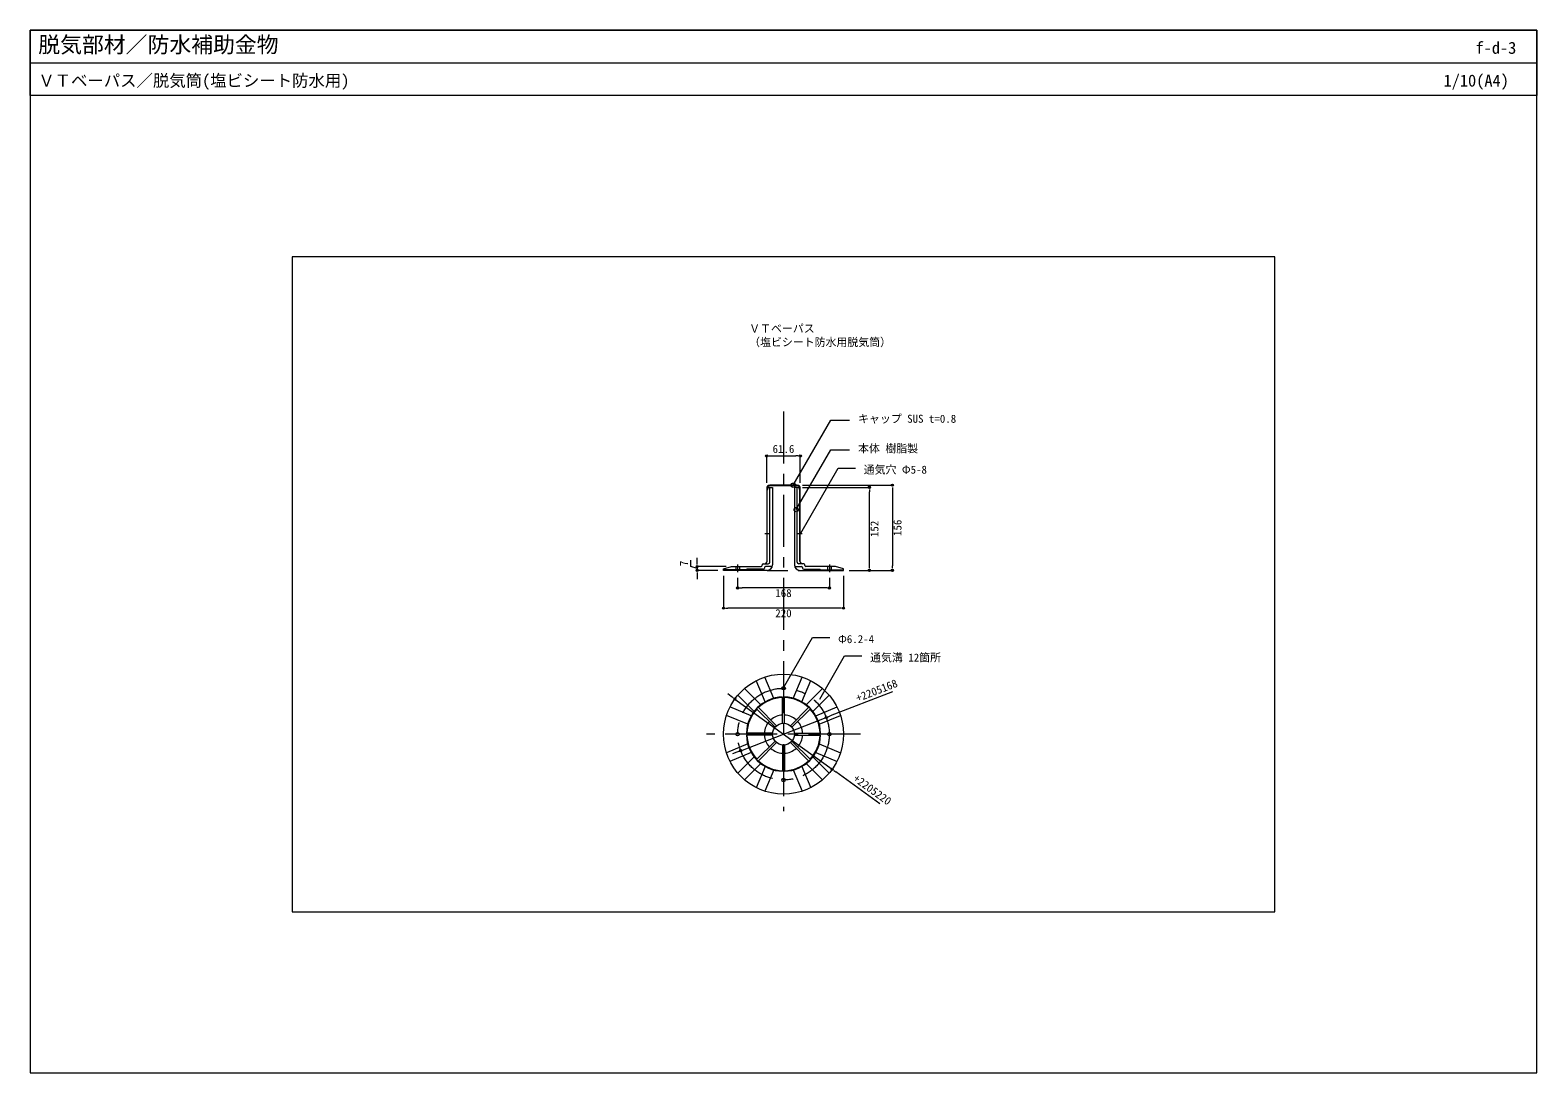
# Model space of a CAD drawing. Units: millimetres, scale not verified. Extents: x -1380 to 1380, y -955 to 955.
import ezdxf
from ezdxf.enums import TextEntityAlignment as Align

# ---------------------------------------------------------------- set-up
doc = ezdxf.new("R2010")
doc.units = ezdxf.units.MM
doc.header["$LTSCALE"] = 3
doc.linetypes.add('USER1', pattern=[19.05, 12.7, -6.35])
doc.linetypes.add('USER2', pattern=[50.8, 31.75, -6.35, 6.35, -6.35])
for name, color, linetype, lineweight in [('0-0_0', 7, 'Continuous', 9), ('0-2_MOJI', 7, 'Continuous', 18), ('0-3_sunpo', 7, 'Continuous', 18), ('0-4_KANAMONO', 4, 'Continuous', 18), ('0-5_kijun', 1, 'USER2', 18), ('0-6_WAKU', 7, 'Continuous', 18)]:
    doc.layers.add(name, color=color, linetype=linetype, lineweight=lineweight)
doc.styles.add('ＭＳ ゴシック', font='')
doc.styles.get('ＭＳ ゴシック').set_extended_font_data('MS Gothic')

# ---------------------------------------------------------------- blocks, each defined once
blk = doc.blocks.new('_DOT')
at = {"layer": '0-0_0'}
for p, q in [((-0.5, 0), (-1, 0)), ((0.25, 0), (-0.25, 0))]:
    blk.add_line(p, q, dxfattribs=at)
blk.add_circle((0, 0), 0.25, dxfattribs=at)

msp = doc.modelspace()

# ---------------------------------------------------------------- linework, layer by layer
at = {"layer": '0-0_0', "lineweight": 18}
msp.add_line((-1380, 895), (1380, 895), dxfattribs=at)
msp.add_lwpolyline([(-900, -660), (900, -660), (900, 540), (-900, 540)], close=True, dxfattribs=at)
at = {"layer": '0-2_MOJI'}
for points in [[(17.783, 121.454), (86.45, 240.389), (120.838, 240.389)], [(23.418, 76.78), (86.45, 185.955), (120.838, 185.955)], [(31.45, 33.691), (100.203, 152.775), (131.591, 152.775)], [(0.739, -248.686), (53.347, -157.568), (84.735, -157.568)], [(66.47, -270.215), (111.967, -191.413), (143.356, -191.413)]]:
    msp.add_lwpolyline(points, dxfattribs=at)
for centre in [(17.783, 121.454), (23.418, 76.78)]:
    msp.add_circle(centre, 4, dxfattribs=at)
at = {"layer": '0-3_sunpo'}
for p, q in [((-30.8, 125.654), (-30.8, 175.121)), ((-22.8, 175.121), (22.8, 175.121)), ((30.8, 125.654), (30.8, 175.121)), ((35, 121.454), (199.538, 121.454)), ((35, 117.454), (157.339, 117.454)), ((199.538, 113.454), (199.538, -26.546)), ((157.339, -26.546), (157.339, 109.454)), ((-158.175, -19.546), (-158.175, -11.546)), ((-105, -27.546), (-158.175, -27.546)), ((-158.175, -27.546), (-158.175, -34.546)), ((-158.175, -27.546), (-158.175, -34.546)), ((-120, -34.546), (-158.175, -34.546)), ((-158.175, -42.546), (-158.175, -50.546)), ((-110, -44.546), (-110, -103.751)), ((-84, -48.046), (-84, -66.856)), ((84, -48.046), (84, -66.856)), ((110, -44.546), (110, -103.751)), ((120, -34.546), (157.339, -34.546)), ((120, -34.546), (199.538, -34.546)), ((76, -66.856), (-76, -66.856)), ((102, -103.751), (-102, -103.751)), ((-95.695, -265.506), (-102.183, -260.826)), ((-89.207, -270.187), (89.207, -398.905)), ((199.66, -257.04), (85.765, -301.253)), ((-78.307, -364.944), (78.307, -304.148)), ((-85.765, -367.839), (-93.223, -370.734)), ((176.724, -462.044), (95.695, -403.585))]:
    msp.add_line(p, q, dxfattribs=at)
msp.add_lwpolyline([(-158.175, -31.046), (-169.675, -27.596), (-169.675, -15.951)], dxfattribs=at)
at = {"layer": '0-4_KANAMONO'}
for p, q in [((-30, -16.846), (-30, 115.654)), ((-30, -17.546), (-30, 112.454)), ((25, 121.454), (-25, 121.454)), ((-25, 120.654), (25, 120.654)), ((30, -17.546), (30, 112.454)), ((-30.8, 35.654), (-30, 35.654)), ((-30.8, 30.654), (-30, 30.654)), ((30, 35.654), (30.8, 35.654)), ((30, 30.654), (30.8, 30.654)), ((-87.1, -27.546), (-87.1, -33.546)), ((-80.9, -27.546), (-80.9, -33.546)), ((-39, -25.546), (-39, -24.546)), ((-23, -27.546), (-33, -27.546)), ((23, -27.546), (33, -27.546)), ((39, -25.546), (39, -24.546)), ((80.9, -27.546), (80.9, -33.546)), ((87.1, -27.546), (87.1, -33.546)), ((-35, -29.546), (-35, -30.546)), ((35, -29.546), (35, -30.546)), ((-33.671, -275.468), (-49.822, -236.476)), ((-17.965, -268.962), (-34.116, -229.97)), ((17.965, -268.962), (34.116, -229.97)), ((33.671, -275.468), (49.822, -236.476)), ((-53.717, -292.85), (-83.56, -263.007)), ((-41.696, -280.829), (-71.539, -250.986)), ((-2, -314.646), (-2, -266.575)), ((2, -314.646), (2, -266.575)), ((41.696, -280.829), (71.539, -250.986)), ((53.717, -292.85), (83.56, -263.007)), ((-65.584, -316.58), (-104.576, -300.429)), ((-59.078, -300.874), (-98.07, -284.724)), ((-15.485, -321.889), (-49.477, -287.898)), ((-12.657, -319.06), (-46.648, -285.069)), ((12.657, -319.06), (46.648, -285.069)), ((15.485, -321.889), (49.477, -287.898)), ((59.078, -300.874), (98.07, -284.724)), ((65.584, -316.58), (104.576, -300.429)), ((-65.584, -352.511), (-104.576, -368.662)), ((-19.9, -332.546), (-67.971, -332.546)), ((-19.9, -336.546), (-67.971, -336.546)), ((-15.485, -347.203), (-49.477, -381.194)), ((-12.657, -350.031), (-46.648, -384.022)), ((-2, -354.446), (-2, -402.516)), ((2, -354.446), (2, -402.516)), ((12.657, -350.031), (46.648, -384.022)), ((15.485, -347.203), (49.477, -381.194)), ((19.9, -332.546), (67.971, -332.546)), ((19.9, -336.546), (67.971, -336.546)), ((65.584, -352.511), (104.576, -368.662)), ((-59.078, -368.217), (-98.07, -384.368)), ((-53.717, -376.242), (-83.56, -406.085)), ((53.717, -376.242), (83.56, -406.085)), ((59.078, -368.217), (98.07, -384.368)), ((-41.696, -388.262), (-71.539, -418.105)), ((-33.671, -393.624), (-49.822, -432.616)), ((-17.965, -400.13), (-34.116, -439.122)), ((17.965, -400.13), (34.116, -439.122)), ((33.671, -393.624), (49.822, -432.616)), ((41.696, -388.262), (71.539, -418.105))]:
    msp.add_line(p, q, dxfattribs=at)
at = {"layer": '0-4_KANAMONO', "color": 6, "linetype": 'USER1'}
msp.add_line((-30, -34.546), (30, -34.546), dxfattribs=at)
at = {"layer": '0-4_KANAMONO'}
for points in [[(-30.8, 115.654), (-30.8, -16.846), (-30, -16.846)], [(-25, -19.546), (-25, 117.454), (-20, 117.454), (-20, -24.546)], [(25, -19.546), (25, 117.454), (20, 117.454), (20, -24.546)], [(30, 115.654), (30, -16.846), (30.8, -16.846), (30.8, 115.654)], [(-30, -34.546), (-110, -34.546), (-110, -33.546), (-110, -31.546), (-95, -27.546), (-41, -27.546)], [(-37, -22.546), (-35, -22.546), (-28, -22.546)], [(37, -22.546), (35, -22.546), (28, -22.546)], [(30, -34.546), (110, -34.546), (110, -33.546), (110, -31.546), (95, -27.546), (41, -27.546)], [(-37, -32.546), (-67, -32.546), (-68, -33.546), (-110, -33.546)], [(37, -32.546), (67, -32.546), (68, -33.546), (110, -33.546)]]:
    msp.add_lwpolyline(points, dxfattribs=at)
for centre, radius in [((0, -334.546), 110), ((0, -250.546), 3.1), ((0, -334.546), 20), ((-84, -334.546), 3.1), ((84, -334.546), 3.1), ((0, -418.546), 3.1)]:
    msp.add_circle(centre, radius, dxfattribs=at)
for centre, radius, start, end in [((-25, 115.654), 5.8, 90, 180), ((-25, 115.654), 5, 90, 180), ((-25, 112.454), 5, 90, 180), ((25, 115.654), 5.8, 360, 90), ((25, 115.654), 5, 0, 90), ((25, 112.454), 5, 0, 90), ((-41, -25.546), 2, 270, 0), ((-37, -24.546), 2, 90, 180), ((-35, -17.546), 5, 270, 0), ((-33, -29.546), 2, 90, 180), ((-30, -24.546), 10, 270, 360), ((-28, -19.546), 3, 270, 0), ((-23, -24.546), 3, 270, 0), ((30, -24.546), 10, 180, 270), ((23, -24.546), 3, 180, 270), ((28, -19.546), 3, 180, 270), ((35, -17.546), 5, 180, 270), ((33, -29.546), 2, 0, 90), ((37, -24.546), 2, 0, 90), ((41, -25.546), 2, 180, 270), ((-37, -30.546), 2, 270, 0), ((37, -30.546), 2, 180, 270), ((0, -334.546), 68, 91.68541, 178.31459), ((0, -334.546), 66.993, 91.71076, 133.28924), ((0, -334.546), 68, 1.68541, 88.31459), ((0, -334.546), 66.993, 46.71076, 88.28924), ((0, -334.546), 66.993, 136.71076, 178.28924), ((0, -334.546), 35, 93.27583, 131.72417), ((0, -334.546), 35, 48.27583, 86.72417), ((0, -334.546), 66.993, 1.71076, 43.28924), ((0, -334.546), 35, 138.27583, 176.72417), ((0, -334.546), 35, 3.27583, 41.72417), ((0, -334.546), 68, 181.68541, 268.31459), ((0, -334.546), 66.993, 181.71076, 223.28924), ((0, -334.546), 35, 183.27583, 221.72417), ((0, -334.546), 68, 271.68541, 358.31459), ((0, -334.546), 35, 318.27583, 356.72417), ((0, -334.546), 66.993, 316.71076, 358.28924), ((0, -334.546), 66.993, 226.71076, 268.28924), ((0, -334.546), 35, 228.27583, 266.72417), ((0, -334.546), 35, 273.27583, 311.72417), ((0, -334.546), 66.993, 271.71076, 313.28924)]:
    msp.add_arc(centre, radius, start, end, dxfattribs=at)
at = {"layer": '0-5_kijun'}
for p, q in [((0, 256.457), (0, -475.549)), ((-34.4, 33.154), (-26.4, 33.154)), ((26.4, 33.154), (34.4, 33.154)), ((-84, -24.046), (-84, -38.046)), ((84, -24.046), (84, -38.046)), ((141.003, -334.546), (-141.003, -334.546))]:
    msp.add_line(p, q, dxfattribs=at)
msp.add_circle((0, -334.546), 84, dxfattribs=at)
at = {"layer": '0-6_WAKU'}
for points in [[(1380, 835), (-1380, 835), (-1380, 955), (1380, 955)], [(-1380, -955), (1380, -955), (1380, 955), (-1380, 955)]]:
    msp.add_lwpolyline(points, close=True, dxfattribs=at)

# ---------------------------------------------------------------- block references
at = {"layer": '0-3_sunpo', "xscale": 8, "yscale": 8}
for p, rotation in [((-30.8, 175.121), 180), ((157.339, 117.454), 90), ((199.538, 121.454), 90), ((-158.175, -27.546), 270), ((157.339, -34.546), 270), ((199.538, -34.546), 270), ((-158.175, -34.546), 90), ((-84, -66.856), 180), ((-110, -103.751), 180), ((-89.207, -270.187), 324.19127), ((78.307, -304.148), 201.21562), ((-78.307, -364.944), 21.21562), ((89.207, -398.905), 144.19127)]:
    msp.add_blockref('_DOT', p, dxfattribs=dict(at, rotation=rotation))
for p in [(30.8, 175.121), (84, -66.856), (110, -103.751)]:
    msp.add_blockref('_DOT', p, dxfattribs=at)

# ---------------------------------------------------------------- texts
at = {"layer": '0-2_MOJI', "style": 'ＭＳ ゴシック'}
for s, p in [('ＶＴベーパス', (-62.949, 396.695)), ('（塩ビシート防水用脱気筒）', (-62.949, 371.695)), ('キャップ SUS t=0.8', (136.61, 231.411)), ('本体 樹脂製', (136.61, 176.976)), ('通気穴 Φ5-8', (146.844, 138.164)), ('Φ6.2-4', (99.987, -172.179)), ('通気溝 12箇所', (158.608, -206.023))]:
    msp.add_text(s, height=14.66, dxfattribs=at).set_placement(p, align=Align.BOTTOM_LEFT)
at = {"layer": '0-3_sunpo', "style": 'ＭＳ ゴシック'}
for s, p in [('61.6', (-20, 176.121)), ('168', (-15, -87.856)), ('220', (-15, -124.751))]:
    msp.add_text(s, height=14.66, dxfattribs=at).set_placement(p, align=Align.BOTTOM_LEFT)
for s, rotation, p in [('152', 90, (178.339, 26.454)), ('156', 90, (220.538, 28.454)), ('7', 90, (-170.675, -26.773)), ('+2205168', 21.216, (137.701, -280.019)), ('+2205220', 324.191, (123.6, -422.484))]:
    msp.add_text(s, height=14.66, rotation=rotation, dxfattribs=at).set_placement(p, align=Align.BOTTOM_LEFT)
at = {"layer": '0-6_WAKU', "style": 'ＭＳ ゴシック'}
for s, height, p in [('脱気部材／防水補助金物', 29.33, (-1365, 905)), ('f-d-3', 21.99, (1267.538, 905)), ('ＶＴベーパス／脱気筒(塩ビシート防水用)', 21.99, (-1365, 845)), ('1/10(A4)', 21.99, (1209.061, 845))]:
    msp.add_text(s, height=height, dxfattribs=at).set_placement(p, align=Align.BOTTOM_LEFT)

doc.saveas('drawing.dxf')
